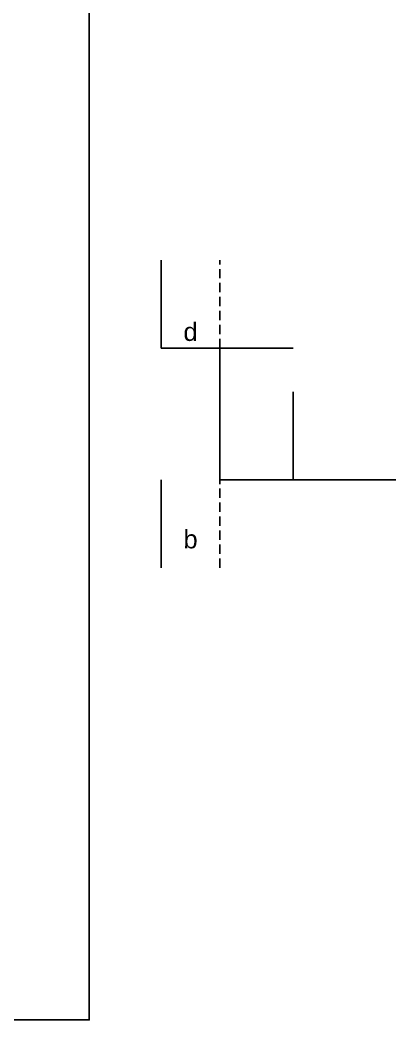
# Model space of a CAD drawing. Header units: metres. Extents: x -664657 to -643449, y -1076720 to -1062383.
# Drawn here: x -643500.4 to -643449.1, y -1071409 to -1071272.4 of the extents above; entities that cross this region are included whole.
import ezdxf

# ---------------------------------------------------------------- set-up
doc = ezdxf.new("R2010")
doc.units = ezdxf.units.M
doc.header["$LTSCALE"] = 0.1
doc.linetypes.add('DASHED', pattern=[19.05, 12.7, -6.35])
for name, color, linetype in [('AA_THER_KOMUNIKACE', 201, 'Continuous'), ('AA_THER_popis', 6, 'Continuous'), ('AA_THER_slabá', 4, 'Continuous'), ('AA_THER_čárkovaná', 5, 'DASHED')]:
    doc.layers.add(name, color=color, linetype=linetype)
doc.styles.get("Standard").update_dxf_attribs({"font": 'arial.ttf', "width": 0.8})

msp = doc.modelspace()

# ---------------------------------------------------------------- linework, layer by layer
at = {"layer": 'AA_THER_KOMUNIKACE'}
msp.add_lwpolyline([(-643599.371, -1071239.725), (-643490.949, -1071239.725), (-643490.949, -1071409.008), (-643599.371, -1071409.008)], close=True, dxfattribs=at)
at = {"layer": 'AA_THER_slabá'}
for p, q in [((-643481.112, -1071305.231), (-643481.112, -1071317.231)), ((-643463.112, -1071317.231), (-643481.112, -1071317.231)), ((-643463.112, -1071323.231), (-643463.112, -1071335.231)), ((-643481.112, -1071335.231), (-643481.112, -1071347.231)), ((-643473.112, -1071335.231), (-643449.072, -1071335.231))]:
    msp.add_line(p, q, dxfattribs=at)
msp.add_lwpolyline([(-643473.112, -1071317.231), (-643473.112, -1071335.231)], dxfattribs=at)
at = {"layer": 'AA_THER_čárkovaná'}
for p, q in [((-643473.112, -1071317.231), (-643473.112, -1071305.231)), ((-643473.112, -1071347.231), (-643473.112, -1071335.231))]:
    msp.add_line(p, q, dxfattribs=at)

# ---------------------------------------------------------------- texts
at = {"layer": 'AA_THER_popis'}
for s, p in [('d', (-643478.09, -1071316.261)), ('b', (-643478.09, -1071344.593))]:
    msp.add_text(s, height=2.5, dxfattribs=at).set_placement(p)

doc.saveas('drawing.dxf')
